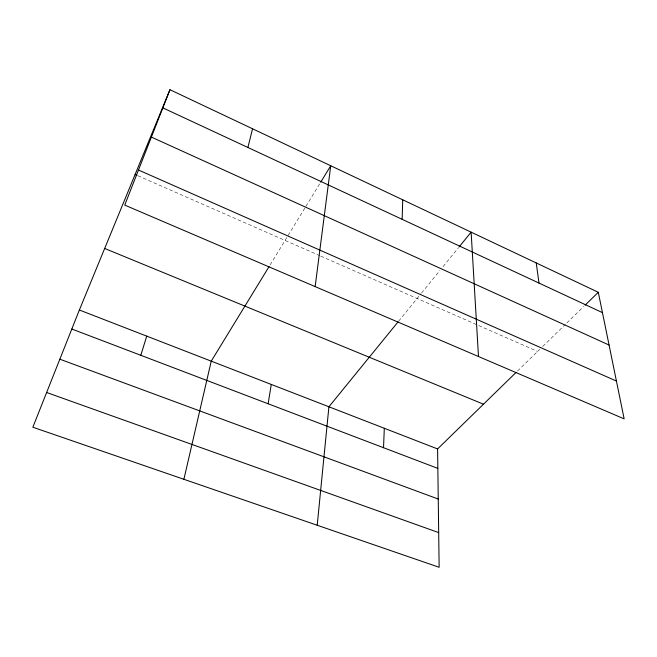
<?xml version="1.0" encoding="UTF-8"?>
<svg xmlns="http://www.w3.org/2000/svg" width="657" height="657" viewBox="0 0 657 657"><rect width="100%" height="100%" fill="white"/><g stroke="black" fill="none" stroke-linecap="round" stroke-linejoin="round"><path stroke-width="0.49" stroke-dasharray="3.29 2.46" d="M270.093 264.919L305.374 207.234M305.907 206.355L320.181 183.024M398.668 321.133L420.915 293.819M421.548 293.038L439.911 270.487M443.081 266.602L458.381 247.812M517.494 371.049L539.799 349.31M542.723 346.461L565.373 324.386M566.835 322.965L583.662 306.564M137.904 175.739L319.795 255.696M320.731 256.115L537.607 351.446"/><path stroke-width="0.99" d="M402.158 219.331L402.716 199.802M383.524 447.704L384.312 428.274M317.216 525.255L328.911 406.79L398.035 321.914M315.146 286.6L330.742 165.761L320.706 182.161M268.138 403.776L271.275 384.435M183.894 479.29L211.242 361.153L269.025 266.668M247.894 147.472L252.559 128.788M140.803 355.289L146.741 336.138M169.958 89.713L124.74 205.099L624.15 418.87L598.297 292.299L169.958 89.713L79.366 310.005L32.85 427.222L439.139 567.287L437.587 448.936L516.057 372.453M459.021 247.032L471.126 232.159L478.485 356.521M585.124 305.135L598.297 292.299M46.631 392.5L438.687 532.605M59.844 359.19L438.244 499.049M71.818 329.026L437.841 468.392M79.366 310.005L437.587 448.936M104.677 248.461L483.486 404.195M135.087 174.507L136.968 175.329M138.487 170.023L616.422 381.06M151.389 137.091L609.064 345.04M162.846 107.863L602.444 312.625M536.243 262.956L538.986 283.06"/></g></svg>
